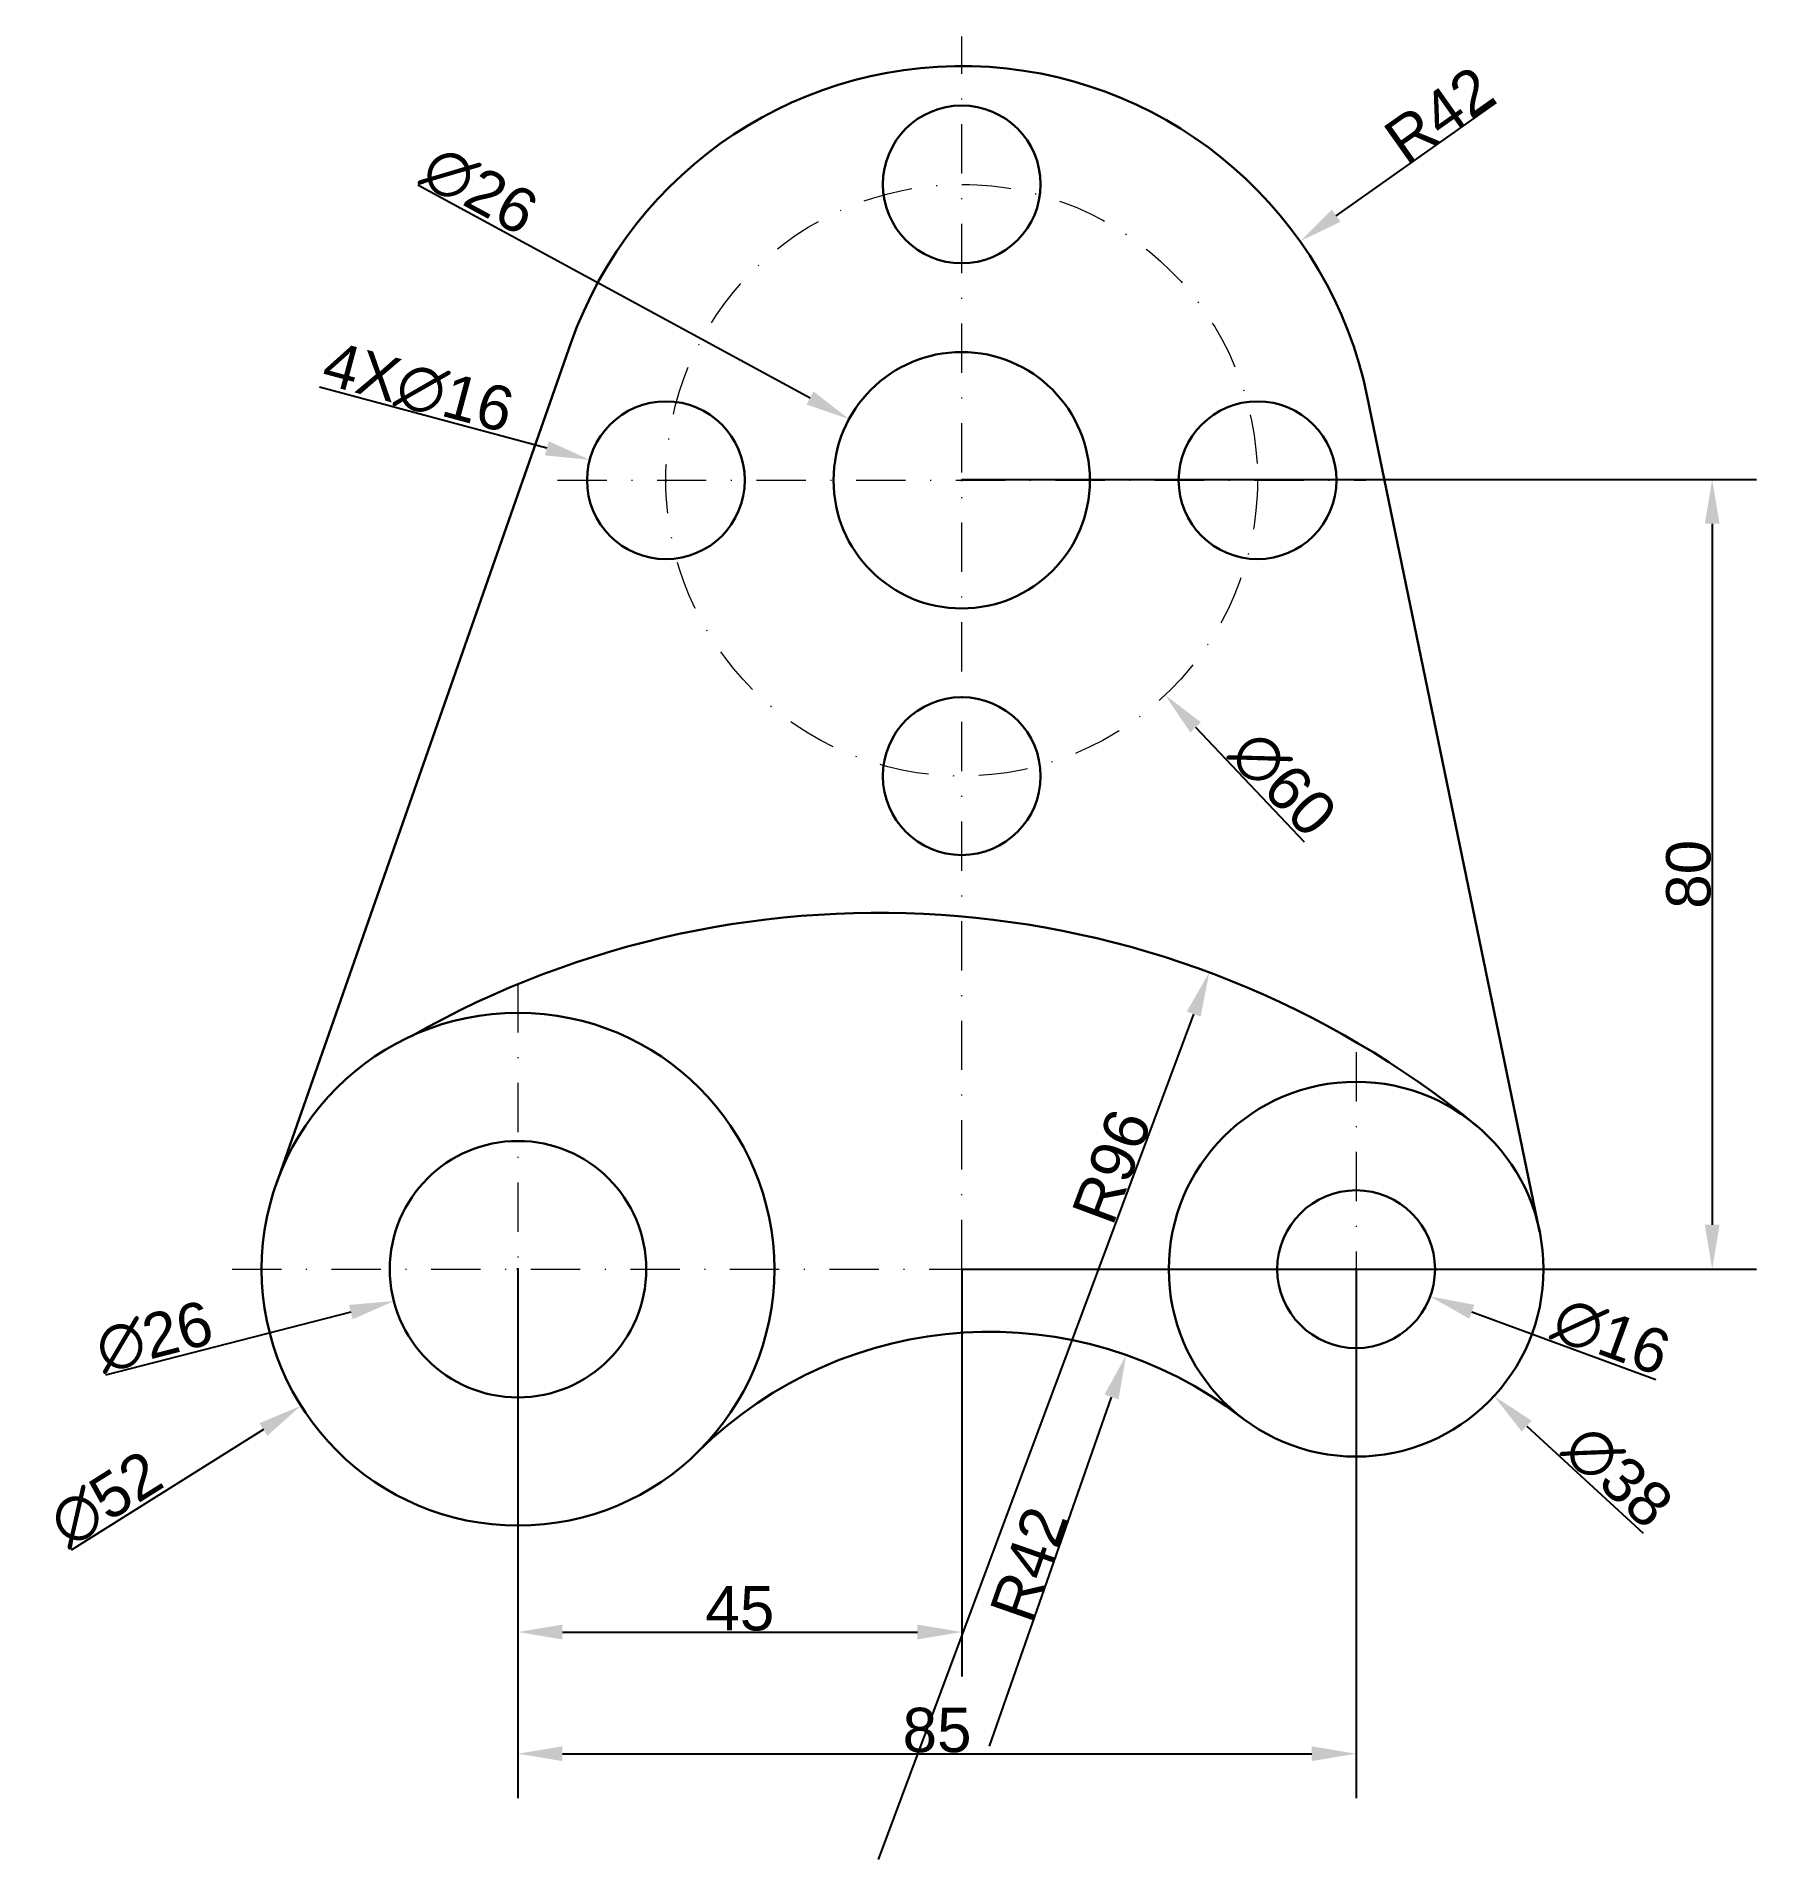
# Model space of a CAD drawing. Header units: inches. Extents: x -49 to 126, y -60 to 125.
import ezdxf

# ---------------------------------------------------------------- set-up
doc = ezdxf.new("R2010")
doc.units = ezdxf.units.IN
doc.header["$LTSCALE"] = 10
doc.header["$MEASUREMENT"] = 0
doc.linetypes.add('DASHDOT', pattern=[1, 0.5, -0.25, 0, -0.25])
doc.layers.add('BLU', color=5, linetype='Continuous', lineweight=30)
doc.layers.add('RED', color=1, linetype='DASHDOT', lineweight=20)
doc.styles.add('Text 4.5', font='arial.ttf')
doc.dimstyles.new('Cote 4.5', dxfattribs={"dimtxt": 4.5, "dimasz": 4.5, "dimexe": 4.5, "dimexo": 0, "dimgap": 0.09, "dimtad": 1, "dimdec": 0, "dimzin": 0, "dimdsep": 46, "dimtxsty": 'Text 4.5', "dimcen": 0.09, "dimadec": 0, "dimazin": 0, "dimtfac": 1, "dimtdec": 0, "dimtofl": 0, "dimtmove": 0, "dimatfit": 0, "dimfxl": 1, "dimtolj": 1, "dimtzin": 0, "dimarcsym": 1})

# ---------------------------------------------------------------- blocks, each defined once
blk = doc.blocks.new('*U2')
at = {"layer": 'BLU'}
blk.add_circle((0, 0), 8, dxfattribs=at)
blk = doc.blocks.new('*U3')
at = {"layer": 'BLU', "color": 0, "linetype": 'ByBlock', "lineweight": -2, "transparency": 16777216}
for p, rotation in [((45, 110), 270), ((75, 80), 180), ((45, 50), 90.00000000000001)]:
    blk.add_blockref('*U2', p, dxfattribs=dict(at, rotation=rotation))
blk.add_blockref('*U2', (15, 80), dxfattribs=at)
blk = doc.blocks.new('*D4')
at = {"color": 0, "lineweight": -2, "transparency": 16777216}
for p, q in [((2.93, 83.24), (-20.14, 89.43)), ((14.91, 80), (15.09, 80)), ((15, 79.91), (15, 80.09))]:
    blk.add_line(p, q, dxfattribs=at)
at = {"color": 0, "transparency": 16777216}
blk.add_solid([(3.12, 83.96), (2.73, 82.52), (7.27, 82.07)], dxfattribs=at)
at = {"layer": 'Defpoints', "color": 0, "transparency": 16777216}
for p in [(7.27, 82.07), (22.73, 77.93)]:
    blk.add_point(p, dxfattribs=at)
at = {"color": 0, "transparency": 16777216, "insert": (-10.13, 89.35), "char_height": 4.5, "attachment_point": 5, "rotation": 344.9792, "style": 'Text 4.5'}
blk.add_mtext('\\A1;4X∅16', dxfattribs=at)
blk = doc.blocks.new('*D5')
at = {"color": 0, "lineweight": -2, "transparency": 16777216}
for p, q in [((29.62, 88.34), (-10.15, 109.91)), ((44.91, 80), (45.09, 80)), ((45, 79.91), (45, 80.09))]:
    blk.add_line(p, q, dxfattribs=at)
at = {"color": 0, "transparency": 16777216}
blk.add_solid([(29.97, 89), (29.26, 87.68), (33.57, 86.2)], dxfattribs=at)
at = {"layer": 'Defpoints', "color": 0, "transparency": 16777216}
for p in [(33.57, 86.2), (56.43, 73.8)]:
    blk.add_point(p, dxfattribs=at)
at = {"color": 0, "transparency": 16777216, "insert": (-3.89, 109.37), "char_height": 4.5, "attachment_point": 5, "rotation": 331.5255, "style": 'Text 4.5'}
blk.add_mtext('\\A1;∅26', dxfattribs=at)
blk = doc.blocks.new('*D6')
at = {"color": 0, "lineweight": -2, "transparency": 16777216}
for p, q in [((44.91, 80), (45.09, 80)), ((45, 79.91), (45, 80.09)), ((68.72, 54.95), (79.73, 43.32))]:
    blk.add_line(p, q, dxfattribs=at)
at = {"color": 0, "transparency": 16777216}
blk.add_solid([(69.26, 55.46), (68.18, 54.43), (65.63, 58.22)], dxfattribs=at)
at = {"layer": 'Defpoints', "color": 0, "transparency": 16777216}
for p in [(24.37, 101.78), (65.63, 58.22)]:
    blk.add_point(p, dxfattribs=at)
at = {"color": 0, "transparency": 16777216, "insert": (77.59, 49.23), "char_height": 4.5, "attachment_point": 5, "rotation": 313.4359, "style": 'Text 4.5'}
blk.add_mtext('\\A1;∅60', dxfattribs=at)
blk = doc.blocks.new('*D7')
at = {"color": 0, "lineweight": -2, "transparency": 16777216}
for p, q in [((82.98, 106.82), (99.23, 118.3)), ((44.91, 80), (45.09, 80)), ((45, 79.91), (45, 80.09))]:
    blk.add_line(p, q, dxfattribs=at)
at = {"color": 0, "transparency": 16777216}
blk.add_solid([(82.55, 107.44), (83.42, 106.21), (79.31, 104.23)], dxfattribs=at)
at = {"layer": 'Defpoints', "color": 0, "transparency": 16777216}
for p in [(79.31, 104.23), (45, 80)]:
    blk.add_point(p, dxfattribs=at)
at = {"color": 0, "transparency": 16777216, "insert": (93.43, 117.08), "char_height": 4.5, "attachment_point": 5, "rotation": 35.2312, "style": 'Text 4.5'}
blk.add_mtext('\\A1;R42', dxfattribs=at)
blk = doc.blocks.new('*D8')
at = {"color": 0, "lineweight": -2, "transparency": 16777216}
for p, q in [((45, 80.09), (125.61, 80.09)), ((121.11, 75.59), (121.11, 4.5)), ((45, 0), (125.61, 0))]:
    blk.add_line(p, q, dxfattribs=at)
at = {"color": 0, "transparency": 16777216}
for points in [[(120.36, 75.59), (121.86, 75.59), (121.11, 80.09)], [(120.36, 4.5), (121.86, 4.5), (121.11, 0)]]:
    blk.add_solid(points, dxfattribs=at)
at = {"layer": 'Defpoints', "color": 0, "transparency": 16777216}
for p in [(45, 80.09), (45, 0), (121.11, 0)]:
    blk.add_point(p, dxfattribs=at)
at = {"color": 0, "transparency": 16777216, "insert": (118.72, 40.04), "char_height": 4.5, "attachment_point": 5, "rotation": 90, "style": 'Text 4.5'}
blk.add_mtext('\\A1;80', dxfattribs=at)
blk = doc.blocks.new('*D9')
at = {"color": 0, "lineweight": -2, "transparency": 16777216}
for p, q in [((0, 0), (0, -53.63)), ((85, 0), (85, -53.63)), ((4.5, -49.13), (80.5, -49.13))]:
    blk.add_line(p, q, dxfattribs=at)
at = {"color": 0, "transparency": 16777216}
for points in [[(4.5, -48.38), (4.5, -49.88), (0, -49.13)], [(80.5, -48.38), (80.5, -49.88), (85, -49.13)]]:
    blk.add_solid(points, dxfattribs=at)
at = {"layer": 'Defpoints', "color": 0, "transparency": 16777216}
for p in [(0, 0), (85, 0), (85, -49.13)]:
    blk.add_point(p, dxfattribs=at)
at = {"color": 0, "transparency": 16777216, "insert": (42.5, -46.75), "char_height": 4.5, "attachment_point": 5, "style": 'Text 4.5'}
blk.add_mtext('\\A1;85', dxfattribs=at)
blk = doc.blocks.new('*D10')
at = {"color": 0, "lineweight": -2, "transparency": 16777216}
for p, q in [((0, 0), (0, -41.29)), ((45, 0), (45, -41.29)), ((4.5, -36.79), (40.5, -36.79))]:
    blk.add_line(p, q, dxfattribs=at)
at = {"color": 0, "transparency": 16777216}
for points in [[(4.5, -36.04), (4.5, -37.54), (0, -36.79)], [(40.5, -36.04), (40.5, -37.54), (45, -36.79)]]:
    blk.add_solid(points, dxfattribs=at)
at = {"layer": 'Defpoints', "color": 0, "transparency": 16777216}
for p in [(0, 0), (45, 0), (45, -36.79)]:
    blk.add_point(p, dxfattribs=at)
at = {"color": 0, "transparency": 16777216, "insert": (22.5, -34.41), "char_height": 4.5, "attachment_point": 5, "style": 'Text 4.5'}
blk.add_mtext('\\A1;45', dxfattribs=at)
blk = doc.blocks.new('*D11')
at = {"color": 0, "lineweight": -2, "transparency": 16777216}
for p, q in [((-0.09, 0), (0.09, 0)), ((0, -0.09), (0, 0.09)), ((-16.95, -4.35), (-41.83, -10.73))]:
    blk.add_line(p, q, dxfattribs=at)
at = {"color": 0, "transparency": 16777216}
blk.add_solid([(-17.14, -3.62), (-16.76, -5.08), (-12.59, -3.23)], dxfattribs=at)
at = {"layer": 'Defpoints', "color": 0, "transparency": 16777216}
for p in [(12.59, 3.23), (-12.59, -3.23)]:
    blk.add_point(p, dxfattribs=at)
at = {"color": 0, "transparency": 16777216, "insert": (-36.87, -6.87), "char_height": 4.5, "attachment_point": 5, "rotation": 14.3922, "style": 'Text 4.5'}
blk.add_mtext('\\A1;∅26', dxfattribs=at)
blk = doc.blocks.new('*D12')
at = {"color": 0, "lineweight": -2, "transparency": 16777216}
for p, q in [((-0.09, 0), (0.09, 0)), ((0, -0.09), (0, 0.09)), ((-25.82, -16.24), (-45.3, -28.5))]:
    blk.add_line(p, q, dxfattribs=at)
at = {"color": 0, "transparency": 16777216}
blk.add_solid([(-26.22, -15.61), (-25.42, -16.88), (-22.01, -13.85)], dxfattribs=at)
at = {"layer": 'Defpoints', "color": 0, "transparency": 16777216}
for p in [(22.01, 13.85), (-22.01, -13.85)]:
    blk.add_point(p, dxfattribs=at)
at = {"color": 0, "transparency": 16777216, "insert": (-41.78, -23.32), "char_height": 4.5, "attachment_point": 5, "rotation": 32.1762, "style": 'Text 4.5'}
blk.add_mtext('\\A1;∅52', dxfattribs=at)
blk = doc.blocks.new('*D13')
at = {"color": 0, "lineweight": -2, "transparency": 16777216}
for p, q in [((84.91, 0), (85.09, 0)), ((85, -0.09), (85, 0.09)), ((96.73, -4.32), (115.41, -11.19))]:
    blk.add_line(p, q, dxfattribs=at)
at = {"color": 0, "transparency": 16777216}
blk.add_solid([(96.99, -3.61), (96.47, -5.02), (92.51, -2.76)], dxfattribs=at)
at = {"layer": 'Defpoints', "color": 0, "transparency": 16777216}
for p in [(77.49, 2.76), (92.51, -2.76)]:
    blk.add_point(p, dxfattribs=at)
at = {"color": 0, "transparency": 16777216, "insert": (110.88, -6.84), "char_height": 4.5, "attachment_point": 5, "rotation": 339.8054, "style": 'Text 4.5'}
blk.add_mtext('\\A1;∅16', dxfattribs=at)
blk = doc.blocks.new('*D14')
at = {"color": 0, "lineweight": -2, "transparency": 16777216}
for p, q in [((85, -0.09), (85, 0.09)), ((84.91, 0), (85.09, 0)), ((102.3, -15.91), (114.1, -26.76))]:
    blk.add_line(p, q, dxfattribs=at)
at = {"color": 0, "transparency": 16777216}
blk.add_solid([(102.8, -15.36), (101.79, -16.46), (98.98, -12.86)], dxfattribs=at)
at = {"layer": 'Defpoints', "color": 0, "transparency": 16777216}
for p in [(71.02, 12.86), (98.98, -12.86)]:
    blk.add_point(p, dxfattribs=at)
at = {"color": 0, "transparency": 16777216, "insert": (111.55, -21.01), "char_height": 4.5, "attachment_point": 5, "rotation": 317.3938, "style": 'Text 4.5'}
blk.add_mtext('\\A1;∅38', dxfattribs=at)
blk = doc.blocks.new('*D15')
at = {"color": 0, "lineweight": -2, "transparency": 16777216}
blk.add_line((47.81, -48.35), (60.19, -12.96), dxfattribs=at)
at = {"color": 0, "transparency": 16777216}
blk.add_solid([(59.48, -12.71), (60.9, -13.2), (61.68, -8.71)], dxfattribs=at)
at = {"layer": 'Defpoints', "color": 0, "transparency": 16777216}
for p in [(61.68, -8.71), (47.81, -48.35)]:
    blk.add_point(p, dxfattribs=at)
at = {"color": 0, "transparency": 16777216, "insert": (51.78, -29.88), "char_height": 4.5, "attachment_point": 5, "rotation": 70.7228, "style": 'Text 4.5'}
blk.add_mtext('\\A1;R42', dxfattribs=at)
blk = doc.blocks.new('*D16')
at = {"color": 0, "lineweight": -2, "transparency": 16777216}
blk.add_line((36.56, -59.86), (68.53, 25.87), dxfattribs=at)
at = {"color": 0, "transparency": 16777216}
blk.add_solid([(67.83, 26.14), (69.23, 25.61), (70.1, 30.09)], dxfattribs=at)
at = {"layer": 'Defpoints', "color": 0, "transparency": 16777216}
for p in [(70.1, 30.09), (36.56, -59.86)]:
    blk.add_point(p, dxfattribs=at)
at = {"color": 0, "transparency": 16777216, "insert": (60.22, 10.42), "char_height": 4.5, "attachment_point": 5, "rotation": 69.549, "style": 'Text 4.5'}
blk.add_mtext('\\A1;R96', dxfattribs=at)

msp = doc.modelspace()

# ---------------------------------------------------------------- linework, layer by layer
at = {"layer": 'BLU'}
for p, q in [((5.36, 93.89), (-24.54, 8.6)), ((86.13, 88.49), (103.61, 3.84))]:
    msp.add_line(p, q, dxfattribs=at)
for centre, radius in [((45, 80), 13), ((0, 0), 26), ((85, 0), 19), ((0, 0), 13), ((85, 0), 8)]:
    msp.add_circle(centre, radius, dxfattribs=at)
for centre, radius, start, end in [((45, 80), 42, 11.6642, 160.6811), ((36.56, -59.86), 96, 50.7834, 119.523), ((47.81, -48.35), 42, 52.4363, 134.6774)]:
    msp.add_arc(centre, radius, start, end, dxfattribs=at)
at = {"layer": 'RED'}
for p, q in [((45, 0), (45, 125)), ((4, 80), (86, 80)), ((0, 29), (0, -29)), ((85, 22), (85, -22)), ((-29, 0), (107, 0))]:
    msp.add_line(p, q, dxfattribs=at)
msp.add_circle((45, 80), 30, dxfattribs=at)

# ---------------------------------------------------------------- block references
at = {"layer": 'BLU'}
msp.add_blockref('*U3', (0, 0), dxfattribs=at)

# ---------------------------------------------------------------- dimensions: what is measured, and where the dimension line sits
for center, mpoint, picture, middle in [((45, 80), (79.31, 104.23), '*D7', (94.78, 115.16)), ((36.56, -59.86), (70.1, 30.09), '*D16', (62.46, 9.59))]:
    dim = msp.add_radius_dim(center=center, mpoint=mpoint, dimstyle='Cote 4.5')
    dim.commit()
    dim.dimension.update_dxf_attribs({"geometry": picture, "text_midpoint": middle, "dimtype": 164})
for p1, p2, picture, middle in [((56.43, 73.8), (33.57, 86.2), '*D5', (-5.09, 107.17)), ((24.37, 101.78), (65.63, 58.22), '*D6', (75.77, 47.5)), ((22.01, 13.85), (-22.01, -13.85), '*D12', (-40.44, -25.44)), ((71.02, 12.86), (98.98, -12.86), '*D14', (109.85, -22.86)), ((12.59, 3.23), (-12.59, -3.23), '*D11', (-36.25, -9.3)), ((77.49, 2.76), (92.51, -2.76), '*D13', (110.01, -9.2))]:
    dim = msp.add_diameter_dim_2p(p1=p1, p2=p2, dimstyle='Cote 4.5')
    dim.commit()
    dim.dimension.update_dxf_attribs({"geometry": picture, "text_midpoint": middle, "dimtype": 163})
dim = msp.add_diameter_dim_2p(p1=(22.73, 77.93), p2=(7.27, 82.07), text='4X<>', dimstyle='Cote 4.5')
dim.commit()
dim.dimension.update_dxf_attribs({"geometry": '*D4', "text_midpoint": (-10.78, 86.92), "dimtype": 163})
dim = msp.add_linear_dim(base=(121.11, 0), p1=(45, 80.09), p2=(45, 0), angle=90, dimstyle='Cote 4.5')
dim.commit()
dim.dimension.update_dxf_attribs({"geometry": '*D8', "text_midpoint": (118.72, 40.04)})
for base, p2, picture, middle in [((85, -49.13), (85, 0), '*D9', (42.5, -46.75)), ((45, -36.79), (45, 0), '*D10', (22.5, -34.41))]:
    dim = msp.add_linear_dim(base=base, p1=(0, 0), p2=p2, dimstyle='Cote 4.5')
    dim.commit()
    dim.dimension.update_dxf_attribs({"geometry": picture, "text_midpoint": middle})
dim = msp.add_radius_dim(center=(47.81, -48.35), mpoint=(61.68, -8.71), dimstyle='Cote 4.5')
dim.commit()
dim.dimension.update_dxf_attribs({"geometry": '*D15', "text_midpoint": (51.78, -29.88)})

doc.saveas('drawing.dxf')
